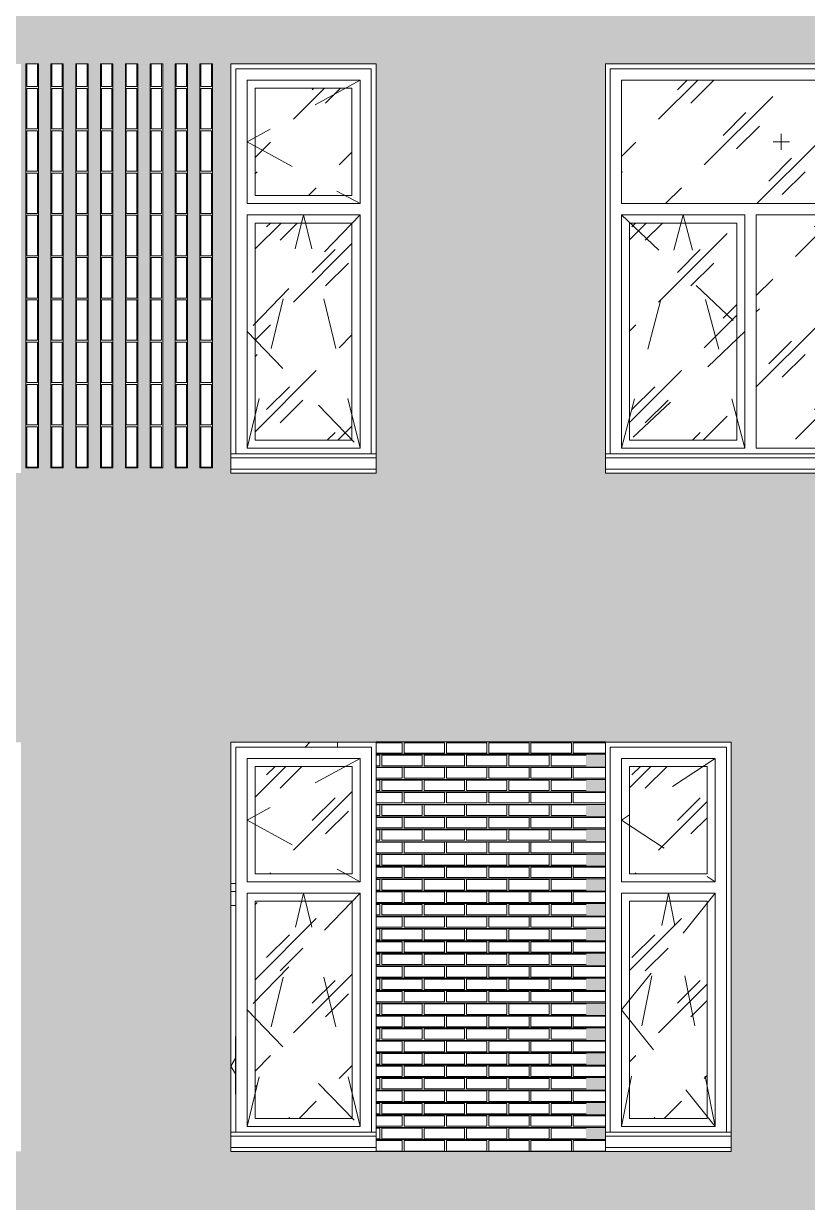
# Model space of a CAD drawing. Header units: millimetres. Extents: x 3914 to 319671, y -18248 to 19136.
# Drawn here: x 206891 to 211748, y 150 to 7450 of the extents above; entities that cross this region are included whole.
import ezdxf

# ---------------------------------------------------------------- set-up
doc = ezdxf.new("R2010")
doc.units = ezdxf.units.MM
doc.linetypes.add('Штрих', pattern=[635, 317.5, -317.5])
for name, color, linetype, lineweight in [('A-DOOR-1', 7, 'Continuous', 5), ('A-GLAZ', 7, 'Continuous', 9), ('A-GLAZ-1', 7, 'Continuous', 5), ('A-GLAZ-2', 7, 'Штрих', 5), ('A-GLAZ-CURT', 7, 'Continuous', 9), ('A-GLAZ-CURT-1', 7, 'Continuous', 5), ('A-GLAZ-CWMG', 7, 'Continuous', 9), ('A-WALL', 7, 'Continuous', 5), ('A-WALL-PATT', 7, 'Continuous', 5), ('I-WALL', 7, 'Continuous', 5)]:
    doc.layers.add(name, color=color, linetype=linetype, lineweight=lineweight)
pattern_1 = [(45, (-39007.8, 1300), (-282.8427, 282.8427), [200, -600]), (45, (-39207.8, 1200), (-282.8427, 282.8427), [600, -200]), (45, (-38807.8, 1100), (-282.8427, 282.8427), [200, -600])]

# ---------------------------------------------------------------- blocks, each defined once
blk = doc.blocks.new('Окно_СКБ_1Ст_БезПР - ОК-6__31__л__780х2500_h_ с форточкой_Вестибюль_ залы ДОО ДУ-37133574-АР2_ТР1_Фасад ___-1')
at = {"layer": 'A-GLAZ-1'}
h = blk.add_hatch(dxfattribs=at)
h.set_pattern_fill('FP_116', color=256, style=0, pattern_type=2)
h.set_pattern_definition(pattern_1)
h.paths.add_polyline_path([(-104800, 2185), (-104800, 2850), (-105280, 2850), (-105280, 2185), (-105096.8, 2185)], flags=0)
h = blk.add_hatch(dxfattribs=at)
h.set_pattern_fill('FP_116', color=256, style=0, pattern_type=2)
h.set_pattern_definition(pattern_1)
h.paths.add_polyline_path([(-104800, 670), (-104800, 2015), (-105280, 2015), (-105280, 670), (-105096.8, 670)], flags=0)
for p, q in [((-104650, 3000), (-105430, 3000)), ((-104650, 502.5), (-104650, 3000)), ((-105430, 2925.6), (-105430, 2845.7)), ((-105400, 585), (-105400, 2970)), ((-105400, 2970), (-104680, 2970)), ((-104680, 2970), (-104680, 585)), ((-105330, 2900), (-105330, 2135)), ((-105330, 2900), (-104750, 2900)), ((-105280, 2850), (-105280, 2185)), ((-105280, 2850), (-104800, 2850)), ((-104800, 2185), (-104800, 2850)), ((-104750, 2135), (-104750, 2900)), ((-105430, 2768.7), (-105430, 2691.7)), ((-105430, 2614.7), (-105430, 2537.7)), ((-105430, 2460.7), (-105430, 2383.7)), ((-105430, 2306.7), (-105430, 2231.7)), ((-105430, 2154.7), (-105430, 2077.7)), ((-104750, 2135), (-105330, 2135)), ((-105280, 2185), (-104800, 2185)), ((-105330, 2065), (-105330, 620)), ((-105330, 2065), (-104750, 2065)), ((-104750, 620), (-104750, 2065)), ((-105430, 2000.7), (-105430, 1923.1)), ((-105280, 2015), (-105280, 670)), ((-105280, 2015), (-104800, 2015)), ((-104800, 670), (-104800, 2015)), ((-105430, 1846.1), (-105430, 1769.8)), ((-105430, 1692.8), (-105430, 1615.5)), ((-105430, 1538.5), (-105430, 1461.5)), ((-105430, 1384.5), (-105430, 1307.4)), ((-105430, 1230.4), (-105430, 1153.6)), ((-105430, 1076.6), (-105430, 1000.1)), ((-105430, 923.1), (-105430, 845.6)), ((-105430, 768.6), (-105430, 691.8)), ((-105280, 670), (-104800, 670)), ((-105430, 614.8), (-105430, 539)), ((-105330, 620), (-104750, 620))]:
    blk.add_line(p, q, dxfattribs=at)
at = {"layer": 'A-GLAZ-2'}
for p, q in [((-104750, 2900), (-105330, 2517.5)), ((-105330, 2517.5), (-104750, 2135)), ((-105330, 620), (-105040, 2065)), ((-104750, 2065), (-105330, 1342.5)), ((-104750, 620), (-105040, 2065)), ((-105330, 1342.5), (-104750, 620))]:
    blk.add_line(p, q, dxfattribs=at)
blk = doc.blocks.new('Окно_СКБ_2Ст_Фрамуга сверху_БезПР - ОК-7__33__2180х2500_h__Вестибюль_ залы ДОО-36003330-АР2_ТР1_Фасад ___-1')
at = {"layer": 'A-GLAZ-1'}
h = blk.add_hatch(dxfattribs=at)
h.set_pattern_fill('FP_116', color=256, style=0, pattern_type=2)
h.set_pattern_definition(pattern_1)
h.paths.add_polyline_path([(-103450, 6335), (-103350.2, 6335), (-103350.2, 7100), (-105330.2, 7100), (-105330.2, 6335), (-103947.6, 6335)], flags=0)
h = blk.add_hatch(dxfattribs=at)
h.set_pattern_fill('FP_116', color=256, style=0, pattern_type=2)
h.set_pattern_definition(pattern_1)
h.paths.add_polyline_path([(-104650, 4870), (-104615.2, 4870), (-104615.2, 6215), (-105280.2, 6215), (-105280.2, 4870)], flags=0)
h = blk.add_hatch(dxfattribs=at)
h.set_pattern_fill('FP_116', color=256, style=0, pattern_type=2)
h.set_pattern_definition(pattern_1)
h.paths.add_polyline_path([(-103450, 4820), (-103350.2, 4820), (-103350.2, 6265), (-104495.2, 6265), (-104495.2, 4820), (-103947.6, 4820)], flags=0)
for p, q in [((-105430.2, 7200), (-105430.2, 4702.5)), ((-103250.2, 7200), (-105430.2, 7200)), ((-105400.2, 7170), (-105400.2, 4785)), ((-103280.2, 7170), (-105400.2, 7170)), ((-103280.2, 4785), (-103280.2, 7170)), ((-103250.2, 4702.5), (-103250.2, 7200)), ((-105330.2, 6335), (-105330.2, 7100)), ((-105330.2, 7100), (-103350.2, 7100)), ((-103350.2, 7100), (-103350.2, 6335)), ((-105330.2, 6335), (-103350.2, 6335)), ((-105330.2, 4820), (-105330.2, 6265)), ((-105330.2, 6265), (-104565.2, 6265)), ((-105280.2, 6215), (-105280.2, 4870)), ((-105280.2, 6215), (-104615.2, 6215)), ((-104615.2, 4870), (-104615.2, 6215)), ((-104565.2, 6265), (-104565.2, 4820)), ((-104495.2, 4820), (-104495.2, 6265)), ((-104495.2, 6265), (-103350.2, 6265)), ((-103350.2, 6265), (-103350.2, 4820)), ((-104565.2, 4820), (-105330.2, 4820)), ((-105280.2, 4870), (-104615.2, 4870)), ((-103350.2, 4820), (-104495.2, 4820))]:
    blk.add_line(p, q, dxfattribs=at)
at = {"layer": 'A-GLAZ-2'}
for p, q in [((-104290.2, 6717.5), (-104390.2, 6717.5)), ((-104340.2, 6767.5), (-104340.2, 6667.5)), ((-105330.2, 4820), (-104947.7, 6265)), ((-105330.2, 6265), (-104565.2, 5542.5)), ((-104565.2, 4820), (-104947.7, 6265)), ((-103922.7, 5592.5), (-103922.7, 5492.5)), ((-104565.2, 5542.5), (-105330.2, 4820)), ((-103872.7, 5542.5), (-103972.7, 5542.5))]:
    blk.add_line(p, q, dxfattribs=at)
blk = doc.blocks.new('Дверь_Витражная_СКБ_2Ст - ДВВ_ДАО_1200 в свету_коридор-31139153-АР2_ТР1_Фасад ___-1')
at = {"layer": 'A-DOOR-1'}
for p, q in [((-107720, 1988), (-107750, 1988)), ((-107722.5, 1146.5), (-107722.5, 853.5)), ((-107722.5, 1042.6), (-107750, 994)), ((-107750, 994), (-107722.5, 945.4))]:
    blk.add_line(p, q, dxfattribs=at)
at = {"layer": 'A-DOOR-1', "flags": 128}
for points in [[(-107722.5, 1176.5), (-107722.5, 1176.5), (-107722.5, 1176.4), (-107722.5, 1176.3), (-107722.5, 1176.1), (-107722.5, 1175.9), (-107722.5, 1175.6), (-107722.5, 1175.3), (-107722.5, 1175), (-107722.5, 1174.6), (-107722.5, 1174.1), (-107722.5, 1173.6), (-107722.5, 1173.1), (-107722.5, 1172.5), (-107722.5, 1171.9), (-107722.5, 1171.2), (-107722.5, 1170.5), (-107722.5, 1169.8), (-107722.5, 1169), (-107722.5, 1168.2), (-107722.5, 1167.4), (-107722.5, 1166.5), (-107722.5, 1165.6), (-107722.5, 1164.7), (-107722.5, 1163.7), (-107722.5, 1162.7), (-107722.5, 1161.7), (-107722.5, 1160.6), (-107722.5, 1159.5), (-107722.5, 1158.5), (-107722.5, 1157.3), (-107722.5, 1156.2), (-107722.5, 1155.1), (-107722.5, 1153.9), (-107722.5, 1152.8), (-107722.5, 1151.6), (-107722.5, 1150.4), (-107722.5, 1149.2), (-107722.5, 1148), (-107722.5, 1146.8), (-107722.5, 1146.5)], [(-107722.5, 853.5), (-107722.5, 852.3), (-107722.5, 851.1), (-107722.5, 849.9), (-107722.5, 848.7), (-107722.5, 847.6), (-107722.5, 846.4), (-107722.5, 845.2), (-107722.5, 844.1), (-107722.5, 843), (-107722.5, 841.8), (-107722.5, 840.7), (-107722.5, 839.7), (-107722.5, 838.6), (-107722.5, 837.6), (-107722.5, 836.6), (-107722.5, 835.6), (-107722.5, 834.7), (-107722.5, 833.7), (-107722.5, 832.9), (-107722.5, 832), (-107722.5, 831.2), (-107722.5, 830.4), (-107722.5, 829.7), (-107722.5, 828.9), (-107722.5, 828.3), (-107722.5, 827.7), (-107722.5, 827.1), (-107722.5, 826.5), (-107722.5, 826), (-107722.5, 825.6), (-107722.5, 825.2), (-107722.5, 824.8), (-107722.5, 824.5), (-107722.5, 824.2), (-107722.5, 824), (-107722.5, 823.8), (-107722.5, 823.6), (-107722.5, 823.6), (-107722.5, 823.5)]]:
    blk.add_lwpolyline(points, dxfattribs=at)
at = {"layer": 'A-DOOR-1'}
blk.add_arc((-107710, 823.5), 12.5, 165, 195, dxfattribs=at)
blk = doc.blocks.new('Окно_СКБ_1Ст_БезПР - ОК-6__л__900х2500_h_ с форточкой_Вестибюль_ залы ДОО-V255-АР2_ТР1_Фасад ___-1')
at = {"layer": 'A-GLAZ-1'}
h = blk.add_hatch(dxfattribs=at)
h.set_pattern_fill('FP_116', color=256, style=0, pattern_type=2)
h.set_pattern_definition(pattern_1)
h.paths.add_polyline_path([(-107000.4, 6385), (-107000.4, 7050), (-107600.4, 7050), (-107600.4, 6385), (-107012.2, 6385)], flags=0)
h = blk.add_hatch(dxfattribs=at)
h.set_pattern_fill('FP_116', color=256, style=0, pattern_type=2)
h.set_pattern_definition(pattern_1)
h.paths.add_polyline_path([(-107600.4, 4870), (-107000.4, 4870), (-107000.4, 6215), (-107600.4, 6215), (-107600.4, 5035.8)], flags=0)
for p, q in [((-107750.4, 7200), (-107750.4, 4702.5)), ((-106850.4, 7200), (-107750.4, 7200)), ((-107720.4, 4785), (-107720.4, 7170)), ((-107720.4, 7170), (-106880.4, 7170)), ((-106880.4, 7170), (-106880.4, 4785)), ((-106850.4, 4702.5), (-106850.4, 7200)), ((-107650.4, 7100), (-107650.4, 6335)), ((-107650.4, 7100), (-106950.4, 7100)), ((-106950.4, 6335), (-106950.4, 7100)), ((-107600.4, 7050), (-107600.4, 6385)), ((-107600.4, 7050), (-107000.4, 7050)), ((-107000.4, 6385), (-107000.4, 7050)), ((-107600.4, 6385), (-107000.4, 6385)), ((-106950.4, 6335), (-107650.4, 6335)), ((-107650.4, 6265), (-107650.4, 4820)), ((-107650.4, 6265), (-106950.4, 6265)), ((-107600.4, 6215), (-107600.4, 4870)), ((-107600.4, 6215), (-107000.4, 6215)), ((-107000.4, 4870), (-107000.4, 6215)), ((-106950.4, 4820), (-106950.4, 6265)), ((-107650.4, 4820), (-106950.4, 4820)), ((-107600.4, 4870), (-107000.4, 4870))]:
    blk.add_line(p, q, dxfattribs=at)
at = {"layer": 'A-GLAZ-2'}
for p, q in [((-106950.4, 7100), (-107650.4, 6717.5)), ((-107650.4, 6717.5), (-106950.4, 6335)), ((-107650.4, 4820), (-107300.4, 6265)), ((-106950.4, 6265), (-107650.4, 5542.5)), ((-106950.4, 4820), (-107300.4, 6265)), ((-107650.4, 5542.5), (-106950.4, 4820))]:
    blk.add_line(p, q, dxfattribs=at)
blk = doc.blocks.new('Окно_СКБ_1Ст_БезПР - ОК-6__л__900х2500_h_ с форточкой_Вестибюль_ залы ДОО ДУ-V269-АР2_ТР1_Фасад ___-1')
at = {"layer": 'A-GLAZ-1'}
h = blk.add_hatch(dxfattribs=at)
h.set_pattern_fill('FP_116', color=256, style=0, pattern_type=2)
h.set_pattern_definition(pattern_1)
h.paths.add_polyline_path([(-107012.2, 2185), (-107000, 2185), (-107000, 2850), (-107600, 2850), (-107600, 2185), (-107090, 2185)], flags=0)
h = blk.add_hatch(dxfattribs=at)
h.set_pattern_fill('FP_116', color=256, style=0, pattern_type=2)
h.set_pattern_definition(pattern_1)
h.paths.add_polyline_path([(-107600, 670), (-107000, 670), (-107000, 2015), (-107600, 2015), (-107600, 700.8)], flags=0)
for p, q in [((-107750, 3000), (-107750, 502.5)), ((-106850, 3000), (-107750, 3000)), ((-107720, 585), (-107720, 2970)), ((-107720, 2970), (-106880, 2970)), ((-106880, 2970), (-106880, 585)), ((-106850, 2845.7), (-106850, 2925.6)), ((-107650, 2900), (-107650, 2135)), ((-107650, 2900), (-106950, 2900)), ((-107600, 2850), (-107600, 2185)), ((-107600, 2850), (-107000, 2850)), ((-107000, 2185), (-107000, 2850)), ((-106950, 2135), (-106950, 2900)), ((-106850, 2691.7), (-106850, 2768.7)), ((-106850, 2537.7), (-106850, 2614.7)), ((-106850, 2383.7), (-106850, 2460.7)), ((-106850, 2231.7), (-106850, 2306.7)), ((-106950, 2135), (-107650, 2135)), ((-107600, 2185), (-107000, 2185)), ((-106850, 2077.7), (-106850, 2154.7)), ((-107650, 2065), (-107650, 620)), ((-107650, 2065), (-106950, 2065)), ((-106950, 620), (-106950, 2065)), ((-107600, 2015), (-107600, 670)), ((-107600, 2015), (-107000, 2015)), ((-107000, 670), (-107000, 2015)), ((-106850, 1923.1), (-106850, 2000.7)), ((-106850, 1769.8), (-106850, 1846.1)), ((-106850, 1615.5), (-106850, 1692.8)), ((-106850, 1461.5), (-106850, 1538.5)), ((-106850, 1307.4), (-106850, 1384.5)), ((-106850, 1153.6), (-106850, 1230.4)), ((-106850, 1000.1), (-106850, 1076.6)), ((-106850, 845.6), (-106850, 923.1)), ((-106850, 691.8), (-106850, 768.6)), ((-107600, 670), (-107000, 670)), ((-107650, 620), (-106950, 620)), ((-106850, 539), (-106850, 614.8))]:
    blk.add_line(p, q, dxfattribs=at)
at = {"layer": 'A-GLAZ-2'}
for p, q in [((-106950, 2900), (-107650, 2517.5)), ((-107650, 2517.5), (-106950, 2135)), ((-107650, 620), (-107300, 2065)), ((-106950, 2065), (-107650, 1342.5)), ((-106950, 620), (-107300, 2065)), ((-107650, 1342.5), (-106950, 620))]:
    blk.add_line(p, q, dxfattribs=at)
blk = doc.blocks.new('PNS_Панель прямоугольная - Нр_Стекло - 40мм-31448167-АР2_ТР1_Фасад ___-1')
at = {"layer": 'A-GLAZ-CURT-1'}
h = blk.add_hatch(dxfattribs=at)
h.set_pattern_fill('FP_116', color=256, style=0, pattern_type=2)
h.set_pattern_definition(pattern_1)
h.paths.add_polyline_path([(-107750, 2125), (-107720, 2125), (-107720, 2970), (-107090, 2970), (-107090, 3000), (-107750, 3000), (-107750, 2135)], flags=0)
at = {"layer": 'A-GLAZ-1'}
blk.add_line((-107090, 2970), (-107090, 3000), dxfattribs=at)
blk = doc.blocks.new('Прямоугольный импост - Рядовой 50х195-26180868-АР2_ТР1_Фасад ___-1')
at = {"layer": 'A-GLAZ-CWMG'}
for p, q in [((-107750, 2125), (-107720, 2125)), ((-107750, 2075), (-107720, 2075))]:
    blk.add_line(p, q, dxfattribs=at)
blk = doc.blocks.new('WNW_Отлив - Отлив_металлический-36003331-АР2_ТР1_Фасад ___-1')
at = {"layer": 'A-GLAZ-1'}
for p, q in [((-103256.2, 4785), (-105430.2, 4785)), ((-103256.2, 4760), (-105430.2, 4760)), ((-105430.2, 4691), (-105430.2, 4702.5)), ((-105430.2, 4666), (-105430.2, 4691)), ((-105430.2, 4691), (-103250.2, 4691)), ((-103250.2, 4702.5), (-103250.2, 4691)), ((-103250.2, 4691), (-103250.2, 4666)), ((-103250.2, 4666), (-105430.2, 4666))]:
    blk.add_line(p, q, dxfattribs=at)
blk = doc.blocks.new('WNW_Отлив - Отлив_металлический-33828275-АР2_ТР1_Фасад ___-1')
at = {"layer": 'A-GLAZ-1'}
for p, q in [((-119250.2, 8985), (-120150.2, 8985)), ((-119250.2, 8960), (-120150.2, 8960)), ((-120150.2, 8891), (-120150.2, 8902.5)), ((-120150.2, 8866), (-120150.2, 8891)), ((-120150.2, 8891), (-119250.2, 8891)), ((-119250.2, 8866), (-120150.2, 8866)), ((-119250.2, 8902.5), (-119250.2, 8891)), ((-119250.2, 8891), (-119250.2, 8866))]:
    blk.add_line(p, q, dxfattribs=at)
blk = doc.blocks.new('WNW_Отлив - Отлив_металлический-V323-АР2_ТР1_Фасад ___-1')
at = {"layer": 'A-GLAZ-1'}
for p, q in [((-117000.4, 8985), (-117900.4, 8985)), ((-117000.4, 8960), (-117900.4, 8960)), ((-117900.4, 8891), (-117900.4, 8902.5)), ((-117900.4, 8866), (-117900.4, 8891)), ((-117900.4, 8891), (-117000.4, 8891)), ((-117000.4, 8866), (-117900.4, 8866)), ((-117000.4, 8895.6), (-117000.4, 8891)), ((-117000.4, 8891), (-117000.4, 8866))]:
    blk.add_line(p, q, dxfattribs=at)
blk = doc.blocks.new('WNW_Отлив - Отлив_металлический-36003297-АР2_ТР1_Фасад ___-1')
at = {"layer": 'A-GLAZ-1'}
for p, q in [((-104650, 8985), (-105430, 8985)), ((-104650, 8960), (-105430, 8960)), ((-105430, 8891), (-105430, 8895.6)), ((-105430, 8866), (-105430, 8891)), ((-105430, 8891), (-104650, 8891)), ((-104650, 8866), (-105430, 8866)), ((-104650, 8902.5), (-104650, 8891)), ((-104650, 8891), (-104650, 8866))]:
    blk.add_line(p, q, dxfattribs=at)

msp = doc.modelspace()

# ---------------------------------------------------------------- hatches: boundary and pattern name
at = {"layer": 'A-WALL-PATT'}
h = msp.add_hatch(dxfattribs=at)
h.set_pattern_fill('FP_113', color=256, style=0, pattern_type=2)
h.set_pattern_definition([(180, (222984.9, 4306), (-2e-14, -154), [125, -137]), (90, (222984.9, 4241), (-262, 2e-14), [65, -89]), (180, (222984.9, 4241), (-2e-14, -154), [125, -137]), (90, (222996.9, 4241), (-262, 2e-14), [65, -89]), (180, (223121.9, 4241), (-2e-14, -154), [125, -137]), (180, (223121.9, 4306), (-2e-14, -154), [125, -137]), (90, (222865.9, 4318), (-262, 2e-14), [65, -89]), (90, (223115.9, 4318), (-262, 2e-14), [65, -89]), (0, (222865.9, 4318), (0, -154), [250, -12]), (0, (222865.9, 4383), (0, -154), [250, -12])])
h.paths.add_polyline_path([(190845.9, 3000), (195459.2, 3000), (195459.2, 3298), (195473.4, 3298.7), (195472.1, 3303.5), (195473.4, 3312.3), (195476.7, 3316.7), (195483.6, 3320.2), (195489.3, 3320.2), (195496.7, 3317.5), (195497.8, 3316.7), (195502.2, 3307.1), (195505.7, 3298), (195543.2, 3298), (195543.7, 3310.6), (195545.2, 3313.9), (195550.7, 3318.8), (195554.3, 3320.2), (195562.1, 3320.2), (195568.8, 3316.7), (195572.7, 3310.6), (195573.2, 3303.5), (195573.2, 3298), (195611.8, 3298), (195617.1, 3314.6), (195621.5, 3318.8), (195628.9, 3320.6), (195636.4, 3318.8), (195642.9, 3311.6), (195644.5, 3307.1), (195644.5, 3298), (195657.2, 3298), (195657.2, 3000), (209075.9, 3000), (209075.9, 3002.6), (210495.9, 3002.6), (210495.9, 3000), (219500.9, 3000), (219500.9, 8400), (190595.9, 8400), (190595.9, 4200), (190595.9, 3000)])
h.paths.add_polyline_path([(195641, 3298), (195641.2, 3298), (195642.3, 3300.3)], flags=17)
h.paths.add_polyline_path([(195569.1, 3298), (195569.3, 3298), (195570.5, 3300.1)], flags=17)
h.paths.add_polyline_path([(195496.7, 3298), (195497.8, 3298.7), (195496.6, 3298)], flags=17)
h.paths.add_polyline_path([(209057.5, 4666), (208175.5, 4667), (208175.5, 7200), (209075.5, 7200), (209075.5, 4666)], flags=16)
h.paths.add_polyline_path([(198867.1, 4666), (198025.5, 4667), (198025.5, 7200), (198925.5, 7200), (198925.5, 4666), (198867.3, 4666)], flags=16)
h.paths.add_polyline_path([(196515.9, 4666), (195775.7, 4667), (195775.9, 7200), (198025, 7200), (198025, 4700), (196675.7, 4699.4), (196675.7, 4666), (196655.6, 4666)], flags=16)
h.paths.add_polyline_path([(206875.5, 4666), (205975.5, 4667), (205975.5, 4700), (204676.5, 4700), (204676.9, 7200), (208174.5, 7199.9), (208174.5, 4700), (206875.5, 4700), (206875.5, 4667)], flags=16)
h.paths.add_polyline_path([(203775.9, 4666), (203775.9, 7200), (204675.9, 7200), (204675.9, 4666), (203795.8, 4666)], flags=16)
h.paths.add_polyline_path([(214775.9, 4666), (213875.9, 4667), (213875.9, 4700), (212675.7, 4699), (212675.7, 4666), (210495.7, 4667), (210495.7, 7200), (214775.9, 7200), (214775.9, 4667)], flags=16)
h.paths.add_polyline_path([(200414.4, 4666), (200325.5, 4667), (200325.5, 4700), (198925.7, 4700), (198925.7, 7200), (202625.5, 7200), (202625.5, 4666), (201252.4, 4666)], flags=16)
h = msp.add_hatch(dxfattribs=at)
h.set_pattern_fill('FP_140', color=256, style=0, pattern_type=2)
h.set_pattern_definition([(270, (213303.42, 15046.5), (154, 9e-15), [125, -137]), (180, (213368.42, 15046.5), (3e-14, -262), [65, -89]), (270, (213368.42, 15046.5), (154, 9e-15), [125, -137]), (180, (213368.42, 15058.5), (3e-14, -262), [65, -89]), (270, (213368.42, 15183.5), (154, 9e-15), [125, -137]), (270, (213303.42, 15183.5), (154, 9e-15), [125, -137]), (180, (213291.42, 14927.5), (3e-14, -262), [65, -89]), (180, (213291.42, 15177.5), (3e-14, -262), [65, -89]), (90, (213291.42, 14927.5), (154, -9e-15), [250, -12]), (90, (213226.42, 14927.5), (154, -9e-15), [250, -12])])
h.paths.add_polyline_path([(207367.9, 4700), (207367.9, 7200), (207290.9, 7200), (207290.9, 4700)], flags=0)
h.paths.add_polyline_path([(206875.5, 4700), (206905.9, 4700), (206905.9, 7200), (206875.5, 7200), (206875.5, 4702.5)], flags=0)
h.paths.add_polyline_path([(206982.9, 4700), (207059.9, 4700), (207059.9, 7200), (206982.9, 7200), (206982.9, 5035.8)], flags=0)
h.paths.add_polyline_path([(207136.9, 4700), (207213.9, 4700), (207213.9, 7200), (207136.9, 7200), (207136.9, 5035.8)], flags=0)
h.paths.add_polyline_path([(207444.9, 4700), (207521.9, 4700), (207521.9, 7200), (207444.9, 7200), (207444.9, 5035.8)], flags=0)
h.paths.add_polyline_path([(207598.9, 4700), (207675.9, 4700), (207675.9, 7200), (207598.9, 7200), (207598.9, 5035.8)], flags=0)
h.paths.add_polyline_path([(207752.9, 4700), (207829.9, 4700), (207829.9, 7200), (207752.9, 7200), (207752.9, 5035.8)], flags=0)
h.paths.add_polyline_path([(207983.9, 4700), (207983.9, 7200), (207906.9, 7200), (207906.9, 4700)], flags=0)
h.paths.add_polyline_path([(208060.9, 4700), (208174.5, 4700), (208174.5, 7200), (208060.9, 7200), (208060.9, 4918.5)], flags=0)
h.paths.add_polyline_path([(199589.7, 4700), (199589.7, 7200), (199512.7, 7200), (199512.7, 4700)], flags=0)
h.paths.add_polyline_path([(199666.7, 4700), (199743.7, 4700), (199743.7, 7200), (199666.7, 7200), (199666.7, 5035.8)], flags=0)
h.paths.add_polyline_path([(198925.7, 4700), (198973.7, 4700), (198973.7, 7200), (198925.7, 7200), (198925.7, 5035.8)], flags=0)
h.paths.add_polyline_path([(199050.7, 4700), (199127.7, 4700), (199127.7, 7200), (199050.7, 7200), (199050.7, 4772.8)], flags=0)
h.paths.add_polyline_path([(199204.7, 4700), (199281.7, 4700), (199281.7, 7200), (199204.7, 7200), (199204.7, 4862.5)], flags=0)
h.paths.add_polyline_path([(200325.5, 4700), (200325.5, 7200), (200282.4, 7200), (200282.4, 4700)], flags=0)
h.paths.add_polyline_path([(199435.7, 4700), (199435.7, 7200), (199358.7, 7200), (199358.7, 4700)], flags=0)
h.paths.add_polyline_path([(200128.7, 4700), (200205.4, 4700), (200205.4, 7200), (200128.7, 7200), (200128.7, 5035.8)], flags=0)
h.paths.add_polyline_path([(200051.7, 4700), (200051.7, 7200), (199974.7, 7200), (199974.7, 4700)], flags=0)
h.paths.add_polyline_path([(199820.7, 4700), (199897.7, 4700), (199897.7, 7200), (199820.7, 7200), (199820.7, 5035.8)], flags=0)
h.paths.add_polyline_path([(213227.9, 4700), (213304.9, 4700), (213304.9, 7200), (213227.9, 7200), (213227.9, 6049.8)], flags=0)
h.paths.add_polyline_path([(212688.9, 4700), (212688.9, 7200), (212675.7, 7200), (212675.7, 4700)], flags=0)
h.paths.add_polyline_path([(213843.9, 4700), (213875.9, 4700), (213875.9, 7200), (213843.9, 7200), (213843.9, 4702.5)], flags=0)
h.paths.add_polyline_path([(213766.9, 4700), (213766.9, 7200), (213689.9, 7200), (213689.9, 4700)], flags=0)
h.paths.add_polyline_path([(213150.9, 4700), (213150.9, 7200), (213073.9, 7200), (213073.9, 4700)], flags=0)
h.paths.add_polyline_path([(213612.9, 4700), (213612.9, 7200), (213535.9, 7200), (213535.9, 4700)], flags=0)
h.paths.add_polyline_path([(212765.9, 4700), (212842.9, 4700), (212842.9, 7200), (212765.9, 7200), (212765.9, 6543.6)], flags=0)
h.paths.add_polyline_path([(212919.9, 4700), (212996.9, 4700), (212996.9, 7200), (212919.9, 7200), (212919.9, 6543.6)], flags=0)
h.paths.add_polyline_path([(213458.9, 4700), (213458.9, 7200), (213381.9, 7200), (213381.9, 4700)], flags=0)
h = msp.add_hatch(dxfattribs=at)
h.set_pattern_fill('FP_152', color=256, style=0, pattern_type=2)
h.set_pattern_definition([(270, (207758.3, 5345.48), (154, 9e-15), [125, -137]), (180, (207823.3, 5345.48), (3e-14, -262), [65, -89]), (270, (207823.3, 5345.48), (154, 9e-15), [125, -137]), (180, (207823.3, 5357.48), (3e-14, -262), [65, -89]), (270, (207823.3, 5482.48), (154, 9e-15), [125, -137]), (270, (207758.3, 5482.48), (154, 9e-15), [125, -137]), (180, (207746.3, 5226.48), (3e-14, -262), [65, -89]), (180, (207746.3, 5476.48), (3e-14, -262), [65, -89]), (90, (207746.3, 5226.48), (154, -9e-15), [250, -12]), (90, (207681.3, 5226.48), (154, -9e-15), [250, -12])])
h.paths.add_polyline_path([(207136.9, 4699), (207136.9, 7200), (207059.9, 7200), (207059.9, 4699)], flags=0)
h.paths.add_polyline_path([(206905.9, 4699), (206982.9, 4700), (206982.9, 7200), (206905.9, 7200), (206905.9, 4700)], flags=0)
h.paths.add_polyline_path([(207367.9, 4699), (207444.9, 4700), (207444.9, 7200), (207367.9, 7200), (207367.9, 4700)], flags=0)
h.paths.add_polyline_path([(207213.9, 4699), (207290.9, 4700), (207290.9, 7200), (207213.9, 7200), (207213.9, 4700)], flags=0)
h.paths.add_polyline_path([(207675.9, 4699), (207752.9, 4700), (207752.9, 7200), (207675.9, 7200), (207675.9, 4700)], flags=0)
h.paths.add_polyline_path([(207983.9, 4699), (208060.9, 4700), (208060.9, 7200), (207983.9, 7200), (207983.9, 4700)], flags=0)
h.paths.add_polyline_path([(207906.9, 4699), (207906.9, 7200), (207829.9, 7200), (207829.9, 4699)], flags=0)
h.paths.add_polyline_path([(207598.9, 4699), (207598.9, 7200), (207521.9, 7200), (207521.9, 4699)], flags=0)
h = msp.add_hatch(dxfattribs=at)
h.set_pattern_fill('FP_111', color=256, style=0, pattern_type=2)
h.set_pattern_definition([(180, (223115.92, 71), (-2e-14, -154), [125, -137]), (90, (223115.92, 6), (-262, 2e-14), [65, -89]), (180, (223115.92, 6), (-2e-14, -154), [125, -137]), (90, (223127.92, 6), (-262, 2e-14), [65, -89]), (180, (223252.92, 6), (-2e-14, -154), [125, -137]), (180, (223252.92, 71), (-2e-14, -154), [125, -137]), (90, (222996.92, 83), (-262, 2e-14), [65, -89]), (90, (223246.92, 83), (-262, 2e-14), [65, -89]), (0, (222996.92, 83), (0, -154), [250, -12]), (0, (222996.92, 148), (0, -154), [250, -12])])
h.paths.add_polyline_path([(208175.9, 300), (219500.9, 300), (219500.9, 3000), (214775.9, 3000), (214775.9, 466), (212475.9, 467), (212475.9, 3000), (211275.9, 3000), (211275.9, 466), (208175.9, 467), (208175.9, 3000), (206875.9, 3000), (206875.9, 466), (205975.9, 467), (205975.9, 3000), (205056.8, 3000), (205056.8, 300), (207381.5, 300)], flags=0)
h.paths.add_polyline_path([(210375.9, 539), (210495.9, 539), (210495.9, 614.8), (210375.9, 614.8)], flags=0)
h.paths.add_polyline_path([(210375.9, 691.8), (210495.9, 691.8), (210495.9, 768.6), (210375.9, 768.6)], flags=0)
h.paths.add_polyline_path([(210446, 845.6), (210495.9, 845.6), (210495.9, 923.1), (210375.9, 923.1), (210375.9, 845.6), (210392.5, 845.6)], flags=0)
h.paths.add_polyline_path([(210495.9, 1000.1), (210495.9, 1076.6), (210375.9, 1076.6), (210375.9, 1000.1), (210446, 1000.1)], flags=0)
h.paths.add_polyline_path([(210375.9, 1153.6), (210495.9, 1153.6), (210495.9, 1230.4), (210375.9, 1230.4)], flags=0)
h.paths.add_polyline_path([(210495.9, 1307.4), (210495.9, 1384.5), (210375.9, 1384.5), (210375.9, 1307.4), (210446, 1307.4)], flags=0)
h.paths.add_polyline_path([(210422.1, 1461.5), (210495.9, 1461.5), (210495.9, 1538.5), (210375.9, 1538.5), (210375.9, 1461.5)], flags=0)
h.paths.add_polyline_path([(210446, 1615.5), (210495.9, 1615.5), (210495.9, 1692.8), (210375.9, 1692.8), (210375.9, 1615.5), (210429.5, 1615.5)], flags=0)
h.paths.add_polyline_path([(210446, 1769.8), (210495.9, 1769.8), (210495.9, 1846.1), (210375.9, 1846.1), (210375.9, 1769.8), (210436.9, 1769.8)], flags=0)
h.paths.add_polyline_path([(210446, 1923.1), (210495.9, 1923.1), (210495.9, 2000.7), (210375.9, 2000.7), (210375.9, 1923.1), (210444.2, 1923.1)], flags=0)
h.paths.add_polyline_path([(210495.9, 2077.7), (210495.9, 2154.7), (210375.9, 2154.7), (210375.9, 2077.7), (210451.7, 2077.7)], flags=0)
h.paths.add_polyline_path([(210446, 2231.7), (210495.9, 2231.7), (210495.9, 2306.7), (210375.9, 2306.7), (210375.9, 2231.7)], flags=0)
h.paths.add_polyline_path([(210375.9, 2383.7), (210495.9, 2383.7), (210495.9, 2460.7), (210375.9, 2460.7)], flags=0)
h.paths.add_polyline_path([(219010.9, 2400), (218860.9, 2400), (218860.9, 2550), (219010.9, 2550)], flags=0)
h.paths.add_polyline_path([(210446, 2537.7), (210495.9, 2537.7), (210495.9, 2614.7), (210375.9, 2614.7), (210375.9, 2537.7)], flags=0)
h.paths.add_polyline_path([(210481.1, 2691.7), (210495.9, 2691.7), (210495.9, 2768.7), (210375.9, 2768.7), (210375.9, 2691.7), (210446, 2691.7)], flags=0)
h.paths.add_polyline_path([(210495.7, 2845.7), (210495.9, 2845.7), (210495.7, 2925.6), (210375.9, 2925.6), (210375.9, 2845.7), (210488.5, 2845.7)], flags=0)
h = msp.add_hatch(dxfattribs=at)
h.set_pattern_fill('FP_153', color=256, style=0, pattern_type=2)
h.set_pattern_definition([(180, (209367.66, -6.62), (-2e-14, -154), [125, -137]), (90, (209367.66, -71.62), (-262, 2e-14), [65, -89]), (180, (209367.66, -71.62), (-2e-14, -154), [125, -137]), (90, (209379.66, -71.62), (-262, 2e-14), [65, -89]), (180, (209504.66, -71.62), (-2e-14, -154), [125, -137]), (180, (209504.66, -6.62), (-2e-14, -154), [125, -137]), (90, (209248.66, 5.38), (-262, 2e-14), [65, -89]), (90, (209498.66, 5.38), (-262, 2e-14), [65, -89]), (0, (209248.66, 5.38), (0, -154), [250, -12]), (0, (209248.66, 70.38), (0, -154), [250, -12])])
h.paths.add_polyline_path([(209075.9, 466), (210495.9, 467), (210495.9, 539), (209075.9, 539), (209075.9, 467)], flags=0)
h.paths.add_polyline_path([(210495.9, 614.8), (210495.9, 691.8), (209075.9, 691.8), (209075.9, 614.8), (210446, 614.8)], flags=0)
h.paths.add_polyline_path([(210495.9, 768.6), (210495.9, 845.6), (209075.9, 845.6), (209075.9, 768.6), (210446, 768.6)], flags=0)
h.paths.add_polyline_path([(209075.9, 923.1), (210495.9, 923.1), (210495.9, 1000.1), (209075.9, 1000.1)], flags=0)
h.paths.add_polyline_path([(210403.6, 1076.6), (210495.9, 1076.6), (210495.9, 1153.6), (209075.9, 1153.6), (209075.9, 1076.6), (210375.9, 1076.6)], flags=0)
h.paths.add_polyline_path([(210446, 1230.4), (210495.9, 1230.4), (210495.9, 1307.4), (209075.9, 1307.4), (209075.9, 1230.4), (210411, 1230.4)], flags=0)
h.paths.add_polyline_path([(210418.4, 1384.5), (210495.9, 1384.5), (210495.9, 1461.5), (209075.9, 1461.5), (209075.9, 1384.5), (210375.9, 1384.5)], flags=0)
h.paths.add_polyline_path([(210375.9, 1538.5), (210495.9, 1538.5), (210495.9, 1615.5), (209075.9, 1615.5), (209075.9, 1538.5), (209875.9, 1538.5)], flags=0)
h.paths.add_polyline_path([(210446, 1692.8), (210495.9, 1692.8), (210495.9, 1769.8), (209075.9, 1769.8), (209075.9, 1692.8), (210433.2, 1692.8)], flags=0)
h.paths.add_polyline_path([(209075.9, 1846.1), (210495.9, 1846.1), (210495.9, 1923.1), (209075.9, 1923.1)], flags=0)
h.paths.add_polyline_path([(210375.9, 2000.7), (210495.9, 2000.7), (210495.9, 2077.7), (209075.9, 2077.7), (209075.9, 2000.7), (209875.9, 2000.7)], flags=0)
h.paths.add_polyline_path([(210375.9, 2154.7), (210495.9, 2154.7), (210495.9, 2231.7), (209075.9, 2231.7), (209075.9, 2154.7), (209875.9, 2154.7)], flags=0)
h.paths.add_polyline_path([(210446, 2306.7), (210495.9, 2306.7), (210495.9, 2383.7), (209075.9, 2383.7), (209075.9, 2306.7), (210375.9, 2306.7)], flags=0)
h.paths.add_polyline_path([(210375.9, 2460.7), (210495.9, 2460.7), (210495.9, 2537.7), (209075.9, 2537.7), (209075.9, 2460.7), (209875.9, 2460.7)], flags=0)
h.paths.add_polyline_path([(209679.9, 2614.7), (210495.9, 2614.7), (210495.9, 2691.7), (209075.9, 2691.7), (209075.9, 2614.7)], flags=0)
h.paths.add_polyline_path([(210495.9, 2768.7), (210495.7, 2845.7), (209075.9, 2845.7), (209075.9, 2768.7), (210484.8, 2768.7)], flags=0)
h.paths.add_polyline_path([(209679.9, 2925.6), (210495.9, 2925.6), (210495.7, 3002.6), (209075.9, 3002.6), (209075.9, 2925.6)], flags=0)
h = msp.add_hatch(dxfattribs=at)
h.set_pattern_fill('FP_141', color=256, style=0, pattern_type=2)
h.set_pattern_definition([(180, (223115.92, 70.38), (-2e-14, -154), [125, -137]), (90, (223115.92, 5.38), (-262, 2e-14), [65, -89]), (180, (223115.92, 5.38), (-2e-14, -154), [125, -137]), (90, (223127.92, 5.38), (-262, 2e-14), [65, -89]), (180, (223252.92, 5.38), (-2e-14, -154), [125, -137]), (180, (223252.92, 70.38), (-2e-14, -154), [125, -137]), (90, (222996.92, 82.38), (-262, 2e-14), [65, -89]), (90, (223246.92, 82.38), (-262, 2e-14), [65, -89]), (0, (222996.92, 82.38), (0, -154), [250, -12]), (0, (222996.92, 147.38), (0, -154), [250, -12])])
h.paths.add_polyline_path([(209075.9, 539), (210375.9, 539), (210375.9, 614.8), (209075.9, 614.8)], flags=0)
h.paths.add_polyline_path([(209875.9, 691.8), (210375.9, 691.8), (210375.9, 768.6), (209075.9, 768.6), (209075.9, 691.8)], flags=0)
h.paths.add_polyline_path([(209875.9, 845.6), (210375.9, 845.6), (210375.9, 923.1), (209075.9, 923.1), (209075.9, 845.6)], flags=0)
h.paths.add_polyline_path([(210375.9, 1000.1), (210375.9, 1076.6), (209075.9, 1076.6), (209075.9, 1000.1), (209875.9, 1000.1)], flags=0)
h.paths.add_polyline_path([(209875.9, 1153.6), (210375.9, 1153.6), (210375.9, 1230.4), (209075.9, 1230.4), (209075.9, 1153.6)], flags=0)
h.paths.add_polyline_path([(209875.9, 1307.4), (210375.9, 1307.4), (210375.9, 1384.5), (209075.9, 1384.5), (209075.9, 1307.4)], flags=0)
h.paths.add_polyline_path([(210375.9, 1461.5), (210375.9, 1538.5), (209075.9, 1538.5), (209075.9, 1461.5), (209875.9, 1461.5)], flags=0)
h.paths.add_polyline_path([(210375.9, 1615.5), (210375.9, 1692.8), (209075.9, 1692.8), (209075.9, 1615.5), (209875.9, 1615.5)], flags=0)
h.paths.add_polyline_path([(210375.9, 1769.8), (210375.9, 1846.1), (209075.9, 1846.1), (209075.9, 1769.8), (209875.9, 1769.8)], flags=0)
h.paths.add_polyline_path([(209875.9, 1923.1), (210375.9, 1923.1), (210375.9, 2000.7), (209075.9, 2000.7), (209075.9, 1923.1)], flags=0)
h.paths.add_polyline_path([(210375.9, 2077.7), (210375.9, 2154.7), (209075.9, 2154.7), (209075.9, 2077.7), (209875.9, 2077.7)], flags=0)
h.paths.add_polyline_path([(210375.9, 2231.7), (210375.9, 2306.7), (209075.9, 2306.7), (209075.9, 2231.7), (209875.9, 2231.7)], flags=0)
h.paths.add_polyline_path([(209075.9, 2383.7), (210375.9, 2383.7), (210375.9, 2460.7), (209075.9, 2460.7)], flags=0)
h.paths.add_polyline_path([(209075.9, 2537.7), (210375.9, 2537.7), (210375.9, 2614.7), (209075.9, 2614.7)], flags=0)
h.paths.add_polyline_path([(210375.9, 2691.7), (210375.9, 2768.7), (209075.9, 2768.7), (209075.9, 2691.7), (209875.9, 2691.7)], flags=0)
h.paths.add_polyline_path([(209075.9, 2845.7), (210375.9, 2845.7), (210375.9, 2925.6), (209075.9, 2925.6)], flags=0)
h = msp.add_hatch(dxfattribs=at)
h.set_pattern_fill('FP_120', color=256, style=0, pattern_type=2)
h.set_pattern_definition([(180, (222865.92, 71), (-2e-14, -154), [125, -137]), (90, (222865.92, 6), (-262, 2e-14), [65, -89]), (180, (222865.92, 6), (-2e-14, -154), [125, -137]), (90, (222877.92, 6), (-262, 2e-14), [65, -89]), (180, (223002.92, 6), (-2e-14, -154), [125, -137]), (180, (223002.92, 71), (-2e-14, -154), [125, -137]), (90, (222746.92, 83), (-262, 2e-14), [65, -89]), (90, (222996.92, 83), (-262, 2e-14), [65, -89]), (0, (222746.92, 83), (0, -154), [250, -12]), (0, (222746.92, 148), (0, -154), [250, -12])])
h.paths.add_polyline_path([(213510.6, -19.1), (222615.9, -18.4), (222615.9, 0), (219500.9, 0), (219500.9, 300), (205056.8, 300), (205056.8, -19.1), (211978.3, -19.1)], flags=0)

# ---------------------------------------------------------------- linework, layer by layer
at = {"layer": 'A-WALL'}
for p, q in [((208175.5, 7200), (209075.5, 7200)), ((208175.5, 4702.5), (208175.5, 7200)), ((209075.5, 7200), (209075.5, 4702.5)), ((210495.7, 4702.5), (210495.7, 7200)), ((210495.7, 7200), (212675.7, 7200)), ((208175.9, 502.5), (208175.9, 3000)), ((208175.9, 3000), (209075.9, 3000)), ((210495.9, 3000), (211275.9, 3000)), ((211275.9, 3000), (211275.9, 502.5)), ((209075.9, 2925.6), (209075.9, 2845.7)), ((210495.9, 2845.7), (210495.9, 2925.6)), ((209075.9, 2768.7), (209075.9, 2691.7)), ((210495.9, 2691.7), (210495.9, 2768.7)), ((209075.9, 2614.7), (209075.9, 2537.7)), ((210495.9, 2537.7), (210495.9, 2614.7)), ((209075.9, 2460.7), (209075.9, 2383.7)), ((210495.9, 2383.7), (210495.9, 2460.7)), ((209075.9, 2306.7), (209075.9, 2231.7)), ((210495.9, 2231.7), (210495.9, 2306.7)), ((209075.9, 2154.7), (209075.9, 2077.7)), ((210495.9, 2077.7), (210495.9, 2154.7)), ((209075.9, 2000.7), (209075.9, 1923.1)), ((210495.9, 1923.1), (210495.9, 2000.7)), ((209075.9, 1846.1), (209075.9, 1769.8)), ((210495.9, 1769.8), (210495.9, 1846.1)), ((209075.9, 1692.8), (209075.9, 1615.5)), ((210495.9, 1615.5), (210495.9, 1692.8)), ((209075.9, 1538.5), (209075.9, 1461.5)), ((210495.9, 1461.5), (210495.9, 1538.5)), ((209075.9, 1384.5), (209075.9, 1307.4)), ((210495.9, 1307.4), (210495.9, 1384.5)), ((209075.9, 1230.4), (209075.9, 1153.6)), ((210495.9, 1153.6), (210495.9, 1230.4)), ((209075.9, 1076.6), (209075.9, 1000.1)), ((210495.9, 1000.1), (210495.9, 1076.6)), ((209075.9, 923.1), (209075.9, 845.6)), ((210495.9, 845.6), (210495.9, 923.1)), ((209075.9, 768.6), (209075.9, 691.8)), ((210495.9, 691.8), (210495.9, 768.6)), ((209075.9, 614.8), (209075.9, 539)), ((210495.9, 539), (210495.9, 614.8))]:
    msp.add_line(p, q, dxfattribs=at)
at = {"layer": 'I-WALL'}
for p, q in [((206982.9, 7200), (206905.9, 7200)), ((206905.9, 7200), (206905.9, 4699)), ((206982.9, 4699), (206982.9, 7200)), ((207136.9, 7200), (207059.9, 7200)), ((207059.9, 7200), (207059.9, 4699)), ((207136.9, 4699), (207136.9, 7200)), ((207290.9, 7200), (207213.9, 7200)), ((207213.9, 7200), (207213.9, 4699)), ((207290.9, 4699), (207290.9, 7200)), ((207444.9, 7200), (207367.9, 7200)), ((207367.9, 7200), (207367.9, 4699)), ((207444.9, 4699), (207444.9, 7200)), ((207598.9, 7200), (207521.9, 7200)), ((207521.9, 7200), (207521.9, 4699)), ((207598.9, 4699), (207598.9, 7200)), ((207752.9, 7200), (207675.9, 7200)), ((207675.9, 7200), (207675.9, 4699)), ((207752.9, 4699), (207752.9, 7200)), ((207906.9, 7200), (207829.9, 7200)), ((207829.9, 7200), (207829.9, 4699)), ((207906.9, 4699), (207906.9, 7200)), ((208060.9, 7200), (207983.9, 7200)), ((207983.9, 7200), (207983.9, 4699)), ((208060.9, 4699), (208060.9, 7200)), ((206905.9, 4699), (206982.9, 4699)), ((207059.9, 4699), (207136.9, 4699)), ((207213.9, 4699), (207290.9, 4699)), ((207367.9, 4699), (207444.9, 4699)), ((207521.9, 4699), (207598.9, 4699)), ((207675.9, 4699), (207752.9, 4699)), ((207829.9, 4699), (207906.9, 4699)), ((207983.9, 4699), (208060.9, 4699)), ((210495.9, 3002.6), (209075.9, 3002.6)), ((209075.9, 3002.6), (209075.9, 2925.6)), ((210495.9, 2925.6), (210495.9, 3002.6)), ((209075.9, 2925.6), (210495.9, 2925.6)), ((210495.9, 2845.7), (209075.9, 2845.7)), ((209075.9, 2845.7), (209075.9, 2768.7)), ((210495.9, 2768.7), (210495.9, 2845.7)), ((209075.9, 2768.7), (210495.9, 2768.7)), ((210495.9, 2691.7), (209075.9, 2691.7)), ((209075.9, 2691.7), (209075.9, 2614.7)), ((210495.9, 2614.7), (210495.9, 2691.7)), ((209075.9, 2614.7), (210495.9, 2614.7)), ((210495.9, 2537.7), (209075.9, 2537.7)), ((209075.9, 2537.7), (209075.9, 2460.7)), ((210495.9, 2460.7), (210495.9, 2537.7)), ((209075.9, 2460.7), (210495.9, 2460.7)), ((210495.9, 2383.7), (209075.9, 2383.7)), ((209075.9, 2383.7), (209075.9, 2306.7)), ((210495.9, 2306.7), (210495.9, 2383.7)), ((209075.9, 2306.7), (210495.9, 2306.7)), ((210495.9, 2231.7), (209075.9, 2231.7)), ((209075.9, 2231.7), (209075.9, 2154.7)), ((210495.9, 2154.7), (210495.9, 2231.7)), ((209075.9, 2154.7), (210495.9, 2154.7)), ((210495.9, 2077.7), (209075.9, 2077.7)), ((209075.9, 2077.7), (209075.9, 2000.7)), ((210495.9, 2000.7), (210495.9, 2077.7)), ((209075.9, 2000.7), (210495.9, 2000.7)), ((210495.9, 1923.1), (209075.9, 1923.1)), ((209075.9, 1923.1), (209075.9, 1846.1)), ((210495.9, 1846.1), (210495.9, 1923.1)), ((209075.9, 1846.1), (210495.9, 1846.1)), ((210495.9, 1769.8), (209075.9, 1769.8)), ((209075.9, 1769.8), (209075.9, 1692.8)), ((210495.9, 1692.8), (210495.9, 1769.8)), ((209075.9, 1692.8), (210495.9, 1692.8)), ((210495.9, 1615.5), (209075.9, 1615.5)), ((209075.9, 1615.5), (209075.9, 1538.5)), ((210495.9, 1538.5), (210495.9, 1615.5)), ((209075.9, 1538.5), (210495.9, 1538.5)), ((210495.9, 1461.5), (209075.9, 1461.5)), ((209075.9, 1461.5), (209075.9, 1384.5)), ((210495.9, 1384.5), (210495.9, 1461.5)), ((209075.9, 1384.5), (210495.9, 1384.5)), ((210495.9, 1307.4), (209075.9, 1307.4)), ((209075.9, 1307.4), (209075.9, 1230.4)), ((210495.9, 1230.4), (210495.9, 1307.4)), ((209075.9, 1230.4), (210495.9, 1230.4)), ((210495.9, 1153.6), (209075.9, 1153.6)), ((209075.9, 1153.6), (209075.9, 1076.6)), ((210495.9, 1076.6), (210495.9, 1153.6)), ((209075.9, 1076.6), (210495.9, 1076.6)), ((210495.9, 1000.1), (209075.9, 1000.1)), ((209075.9, 1000.1), (209075.9, 923.1)), ((210495.9, 923.1), (210495.9, 1000.1)), ((209075.9, 923.1), (210495.9, 923.1)), ((210495.9, 845.6), (209075.9, 845.6)), ((209075.9, 845.6), (209075.9, 768.6)), ((210495.9, 768.6), (210495.9, 845.6)), ((209075.9, 768.6), (210495.9, 768.6)), ((210495.9, 691.8), (209075.9, 691.8)), ((209075.9, 691.8), (209075.9, 614.8)), ((210495.9, 614.8), (210495.9, 691.8)), ((209075.9, 614.8), (210495.9, 614.8)), ((210495.9, 539), (209075.9, 539)), ((209075.9, 539), (209075.9, 495.6)), ((210495.9, 495.6), (210495.9, 539)), ((209075.9, 466), (210495.9, 466))]:
    msp.add_line(p, q, dxfattribs=at)

# ---------------------------------------------------------------- block references
at = {"layer": 'A-GLAZ'}
for name, p in [('Окно_СКБ_1Ст_БезПР - ОК-6__л__900х2500_h_ с форточкой_Вестибюль_ залы ДОО-V255-АР2_ТР1_Фасад ___-1', (315925.9, 0)), ('Окно_СКБ_2Ст_Фрамуга сверху_БезПР - ОК-7__33__2180х2500_h__Вестибюль_ залы ДОО-36003330-АР2_ТР1_Фасад ___-1', (315925.9, 0)), ('WNW_Отлив - Отлив_металлический-33828275-АР2_ТР1_Фасад ___-1', (328325.7, -4200)), ('WNW_Отлив - Отлив_металлический-36003331-АР2_ТР1_Фасад ___-1', (315925.9, 0)), ('Окно_СКБ_1Ст_БезПР - ОК-6__л__900х2500_h_ с форточкой_Вестибюль_ залы ДОО ДУ-V269-АР2_ТР1_Фасад ___-1', (315925.9, 0)), ('Окно_СКБ_1Ст_БезПР - ОК-6__31__л__780х2500_h_ с форточкой_Вестибюль_ залы ДОО ДУ-37133574-АР2_ТР1_Фасад ___-1', (315925.9, 0)), ('WNW_Отлив - Отлив_металлический-V323-АР2_ТР1_Фасад ___-1', (326076.4, -8400)), ('WNW_Отлив - Отлив_металлический-36003297-АР2_ТР1_Фасад ___-1', (315925.9, -8400))]:
    msp.add_blockref(name, p, dxfattribs=at)
at = {"layer": 'A-GLAZ-CURT'}
for name in ['PNS_Панель прямоугольная - Нр_Стекло - 40мм-31448167-АР2_ТР1_Фасад ___-1', 'Дверь_Витражная_СКБ_2Ст - ДВВ_ДАО_1200 в свету_коридор-31139153-АР2_ТР1_Фасад ___-1']:
    msp.add_blockref(name, (315925.9, 0), dxfattribs=at)
at = {"layer": 'A-GLAZ-CWMG'}
msp.add_blockref('Прямоугольный импост - Рядовой 50х195-26180868-АР2_ТР1_Фасад ___-1', (315925.9, 0), dxfattribs=at)

doc.saveas('drawing.dxf')
